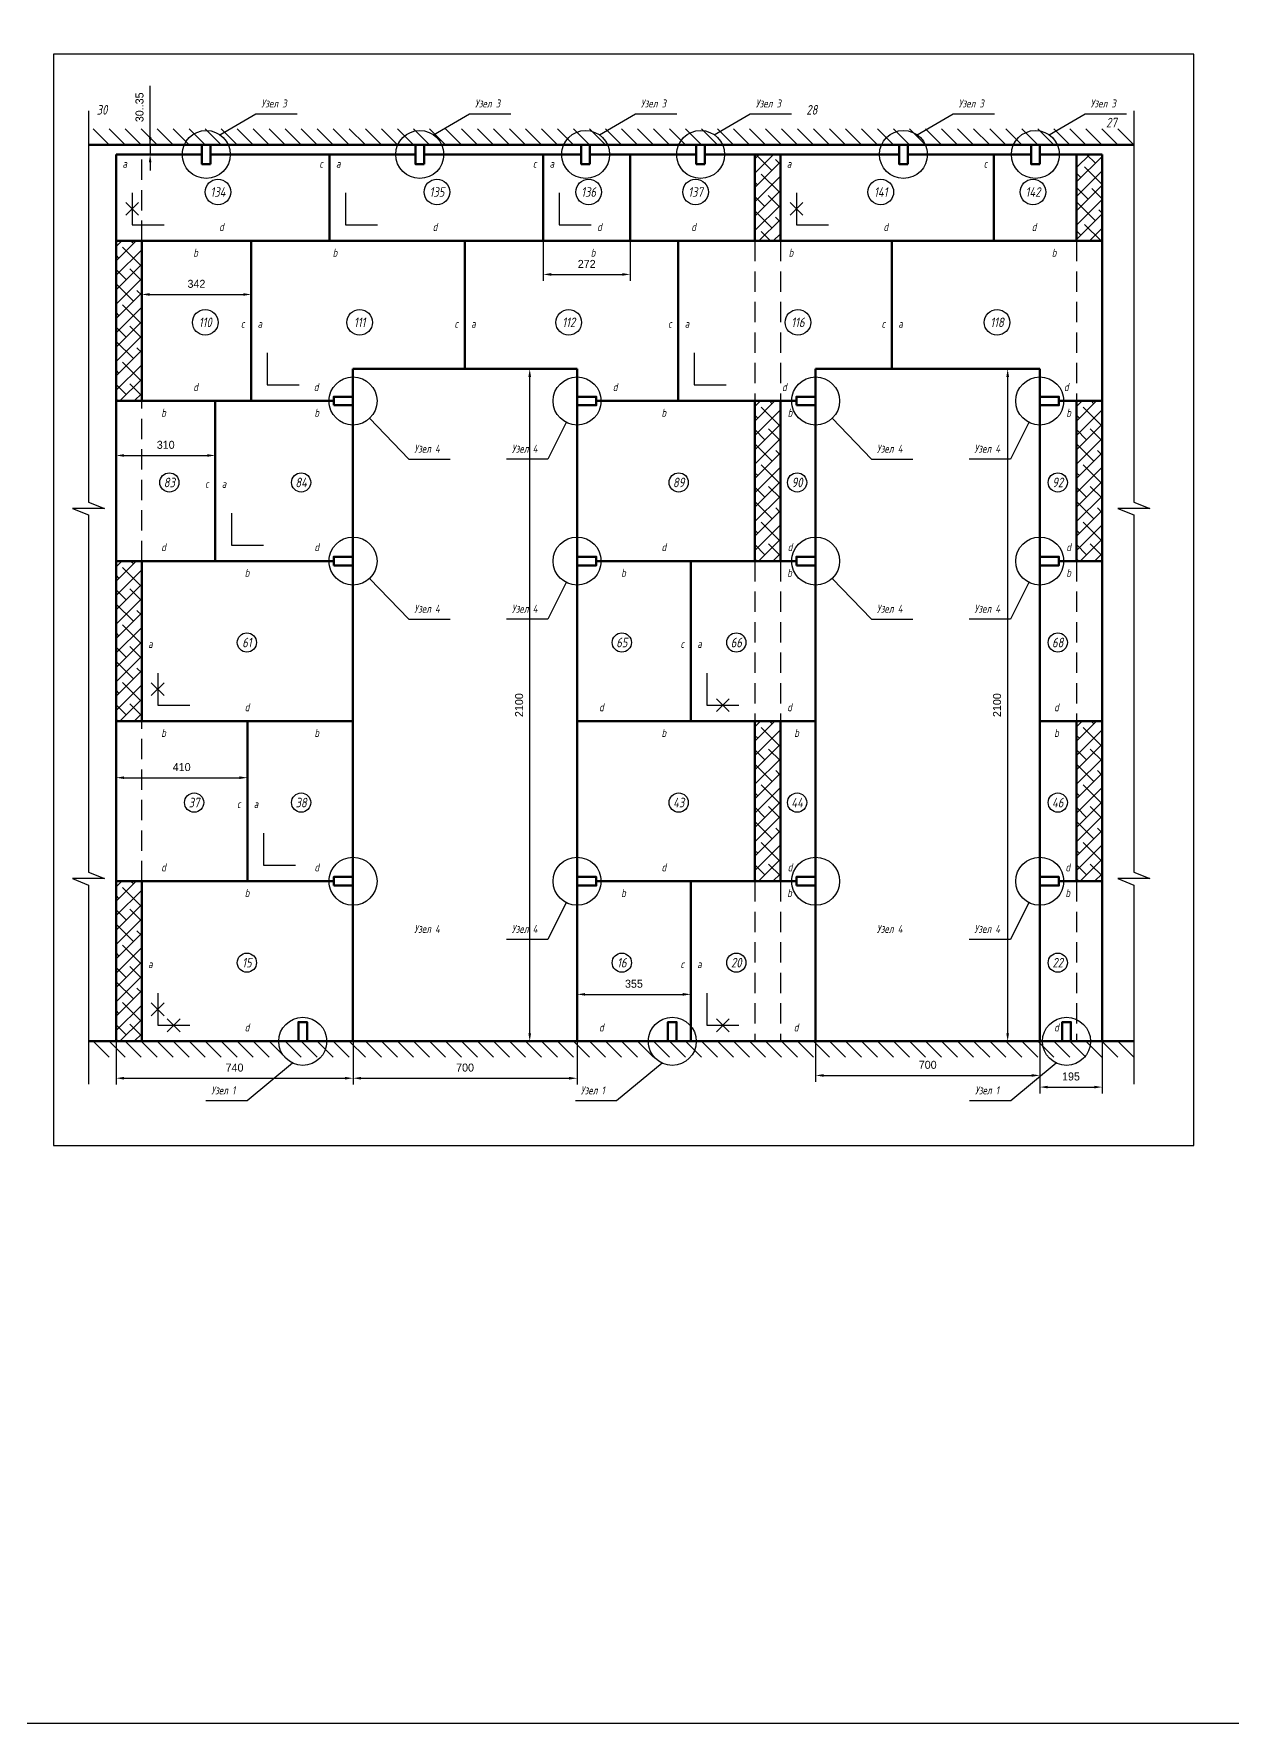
# Model space of a CAD drawing. Header units: millimetres. Extents: x 2143 to 79549, y -71394 to 24143.
# Drawn here: x 69986 to 73729, y -71394 to -66117 of the extents above; entities that cross this region are included whole.
import ezdxf
from ezdxf.enums import TextEntityAlignment as Align

# ---------------------------------------------------------------- set-up
doc = ezdxf.new("R2010")
doc.units = ezdxf.units.MM
doc.header["$PDMODE"] = 34
doc.header["$PDSIZE"] = 50
doc.linetypes.add('DASHED', pattern=[19.05, 12.7, -6.35])
doc.layers.add('01 Перегородки', color=7, linetype='Continuous')
doc.layers.add('100 noprint', color=1, linetype='Continuous', plot=False)
doc.styles.get("Standard").update_dxf_attribs({"font": 'Ubuntu-R.ttf'})
doc.styles.add('ГОСТ-ISOCPEUR', font='isocpeui.ttf', dxfattribs={"width": 0.8})
doc.dimstyles.new('ISO-25', dxfattribs={"dimtxt": 2.5, "dimasz": 2.5, "dimexe": 1.25, "dimexo": 0.625, "dimtad": 1, "dimtxsty": 'Standard', "dimcen": 2.5, "dimadec": 0, "dimazin": 0, "dimtfac": 1, "dimtmove": 0, "dimatfit": 3, "dimfxl": 1, "dimarcsym": 0})

# ---------------------------------------------------------------- blocks, each defined once
blk = doc.blocks.new('подрезка')
for p, q in [((-20, 20), (20, -20)), ((20, 20), (-20, -20))]:
    blk.add_line(p, q)
blk = doc.blocks.new('*D431')
at = {"layer": '01 Перегородки', "color": 0, "lineweight": -2}
for p, q in [((70982.8, -69263.8), (70982.8, -69399.1)), ((71682.8, -69263.8), (71682.8, -69399.1)), ((71007.8, -69379.1), (71657.8, -69379.1))]:
    blk.add_line(p, q, dxfattribs=at)
at = {"layer": '01 Перегородки', "color": 0}
for points in [[(71007.8, -69374.9), (71007.8, -69383.3), (70982.8, -69379.1)], [(71657.8, -69383.3), (71657.8, -69374.9), (71682.8, -69379.1)]]:
    blk.add_solid(points, dxfattribs=at)
at = {"layer": 'Defpoints', "color": 0}
for p in [(70982.8, -69263.8), (71682.8, -69263.8), (71682.8, -69379.1)]:
    blk.add_point(p, dxfattribs=at)
at = {"layer": '01 Перегородки', "color": 0, "insert": (71332.8, -69346), "char_height": 25, "attachment_point": 5}
blk.add_mtext('700', dxfattribs=at)
blk = doc.blocks.new('*D432')
at = {"layer": '01 Перегородки', "color": 0, "lineweight": -2}
for p, q in [((71682.8, -67163.8), (71514.8, -67163.8)), ((71534.8, -69238.8), (71534.8, -67188.8)), ((71682.8, -69263.8), (71514.8, -69263.8))]:
    blk.add_line(p, q, dxfattribs=at)
at = {"layer": '01 Перегородки', "color": 0}
for points in [[(71538.9, -67188.8), (71530.6, -67188.8), (71534.8, -67163.8)], [(71530.6, -69238.8), (71538.9, -69238.8), (71534.8, -69263.8)]]:
    blk.add_solid(points, dxfattribs=at)
at = {"layer": 'Defpoints', "color": 0}
for p in [(71534.8, -67163.8), (71682.8, -67163.8), (71682.8, -69263.8)]:
    blk.add_point(p, dxfattribs=at)
at = {"layer": '01 Перегородки', "color": 0, "insert": (71501.7, -68213.8), "char_height": 25, "attachment_point": 5, "rotation": 90}
blk.add_mtext('2100', dxfattribs=at)
blk = doc.blocks.new('*D433')
at = {"layer": '01 Перегородки', "color": 0, "lineweight": -2}
for p, q in [((72427.8, -69263.8), (72427.8, -69390.3)), ((73127.8, -69263.8), (73127.8, -69390.3)), ((72452.8, -69370.3), (73102.8, -69370.3))]:
    blk.add_line(p, q, dxfattribs=at)
at = {"layer": '01 Перегородки', "color": 0}
for points in [[(72452.8, -69366.2), (72452.8, -69374.5), (72427.8, -69370.3)], [(73102.8, -69374.5), (73102.8, -69366.2), (73127.8, -69370.3)]]:
    blk.add_solid(points, dxfattribs=at)
at = {"layer": 'Defpoints', "color": 0}
for p in [(72427.8, -69263.8), (73127.8, -69263.8), (73127.8, -69370.3)]:
    blk.add_point(p, dxfattribs=at)
at = {"layer": '01 Перегородки', "color": 0, "insert": (72777.8, -69337.3), "char_height": 25, "attachment_point": 5}
blk.add_mtext('700', dxfattribs=at)
blk = doc.blocks.new('*D434')
at = {"layer": '01 Перегородки', "color": 0, "lineweight": -2}
for p, q in [((73127.8, -67163.8), (73007.6, -67163.8)), ((73027.6, -69238.8), (73027.6, -67188.8)), ((73127.8, -69263.8), (73007.6, -69263.8))]:
    blk.add_line(p, q, dxfattribs=at)
at = {"layer": '01 Перегородки', "color": 0}
for points in [[(73031.8, -67188.8), (73023.4, -67188.8), (73027.6, -67163.8)], [(73023.4, -69238.8), (73031.8, -69238.8), (73027.6, -69263.8)]]:
    blk.add_solid(points, dxfattribs=at)
at = {"layer": 'Defpoints', "color": 0}
for p in [(73027.6, -67163.8), (73127.8, -67163.8), (73127.8, -69263.8)]:
    blk.add_point(p, dxfattribs=at)
at = {"layer": '01 Перегородки', "color": 0, "insert": (72994.5, -68213.8), "char_height": 25, "attachment_point": 5, "rotation": 90}
blk.add_mtext('2100', dxfattribs=at)
blk = doc.blocks.new('*D437')
at = {"layer": '01 Перегородки', "color": 0, "lineweight": -2}
for p, q in [((70242.8, -69263.8), (70242.8, -69399.1)), ((70982.8, -69263.8), (70982.8, -69399.1)), ((70267.8, -69379.1), (70957.8, -69379.1))]:
    blk.add_line(p, q, dxfattribs=at)
at = {"layer": '01 Перегородки', "color": 0}
for points in [[(70267.8, -69374.9), (70267.8, -69383.3), (70242.8, -69379.1)], [(70957.8, -69383.3), (70957.8, -69374.9), (70982.8, -69379.1)]]:
    blk.add_solid(points, dxfattribs=at)
at = {"layer": 'Defpoints', "color": 0}
for p in [(70242.8, -69263.8), (70982.8, -69263.8), (70982.8, -69379.1)]:
    blk.add_point(p, dxfattribs=at)
at = {"layer": '01 Перегородки', "color": 0, "insert": (70612.8, -69346), "char_height": 25, "attachment_point": 5}
blk.add_mtext('740', dxfattribs=at)
blk = doc.blocks.new('*D439')
at = {"layer": '01 Перегородки', "color": 0, "lineweight": -2}
for p, q in [((71682.8, -69263.8), (71682.8, -69097.1)), ((71707.8, -69117.1), (72012.8, -69117.1)), ((72037.8, -69263.8), (72037.8, -69097.1))]:
    blk.add_line(p, q, dxfattribs=at)
at = {"layer": '01 Перегородки', "color": 0}
for points in [[(71707.8, -69113), (71707.8, -69121.3), (71682.8, -69117.1)], [(72012.8, -69121.3), (72012.8, -69113), (72037.8, -69117.1)]]:
    blk.add_solid(points, dxfattribs=at)
at = {"layer": 'Defpoints', "color": 0}
for p in [(72037.8, -69117.1), (71682.8, -69263.8), (72037.8, -69263.8)]:
    blk.add_point(p, dxfattribs=at)
at = {"layer": '01 Перегородки', "color": 0, "insert": (71860.3, -69084.1), "char_height": 25, "attachment_point": 5}
blk.add_mtext('355', dxfattribs=at)
blk = doc.blocks.new('*D442')
at = {"layer": '01 Перегородки', "color": 0, "lineweight": -2}
for p, q in [((73127.8, -69263.8), (73127.8, -69426.8)), ((73322.8, -69263.8), (73322.8, -69426.8)), ((73152.8, -69406.8), (73297.8, -69406.8))]:
    blk.add_line(p, q, dxfattribs=at)
at = {"layer": '01 Перегородки', "color": 0}
for points in [[(73152.8, -69402.6), (73152.8, -69410.9), (73127.8, -69406.8)], [(73297.8, -69410.9), (73297.8, -69402.6), (73322.8, -69406.8)]]:
    blk.add_solid(points, dxfattribs=at)
at = {"layer": 'Defpoints', "color": 0}
for p in [(73127.8, -69263.8), (73322.8, -69263.8), (73322.8, -69406.8)]:
    blk.add_point(p, dxfattribs=at)
at = {"layer": '01 Перегородки', "color": 0, "insert": (73225.3, -69373.7), "char_height": 25, "attachment_point": 5}
blk.add_mtext('195', dxfattribs=at)
blk = doc.blocks.new('*D444')
at = {"layer": '01 Перегородки', "color": 0, "lineweight": -2}
for p, q in [((70242.8, -68763.8), (70242.8, -68420.4)), ((70652.8, -68763.8), (70652.8, -68420.4)), ((70267.8, -68440.4), (70627.8, -68440.4))]:
    blk.add_line(p, q, dxfattribs=at)
at = {"layer": '01 Перегородки', "color": 0}
for points in [[(70267.8, -68436.2), (70267.8, -68444.6), (70242.8, -68440.4)], [(70627.8, -68444.6), (70627.8, -68436.2), (70652.8, -68440.4)]]:
    blk.add_solid(points, dxfattribs=at)
at = {"layer": 'Defpoints', "color": 0}
for p in [(70652.8, -68440.4), (70242.8, -68763.8), (70652.8, -68763.8)]:
    blk.add_point(p, dxfattribs=at)
at = {"layer": '01 Перегородки', "color": 0, "insert": (70447.8, -68407.3), "char_height": 25, "attachment_point": 5}
blk.add_mtext('410', dxfattribs=at)
blk = doc.blocks.new('*D445')
at = {"layer": '01 Перегородки', "color": 0, "lineweight": -2}
for p, q in [((70242.8, -67763.8), (70242.8, -67414)), ((70267.8, -67434), (70527.8, -67434)), ((70552.8, -67763.8), (70552.8, -67414))]:
    blk.add_line(p, q, dxfattribs=at)
at = {"layer": '01 Перегородки', "color": 0}
for points in [[(70267.8, -67429.8), (70267.8, -67438.1), (70242.8, -67434)], [(70527.8, -67438.1), (70527.8, -67429.8), (70552.8, -67434)]]:
    blk.add_solid(points, dxfattribs=at)
at = {"layer": 'Defpoints', "color": 0}
for p in [(70552.8, -67434), (70242.8, -67763.8), (70552.8, -67763.8)]:
    blk.add_point(p, dxfattribs=at)
at = {"layer": '01 Перегородки', "color": 0, "insert": (70397.8, -67400.9), "char_height": 25, "attachment_point": 5}
blk.add_mtext('310', dxfattribs=at)
blk = doc.blocks.new('*D453')
at = {"layer": '01 Перегородки', "color": 0, "lineweight": -2}
for p, q in [((70322.8, -67263.8), (70322.8, -66911)), ((70347.8, -66931), (70639.8, -66931)), ((70664.8, -67263.8), (70664.8, -66911))]:
    blk.add_line(p, q, dxfattribs=at)
at = {"layer": '01 Перегородки', "color": 0}
for points in [[(70347.8, -66926.9), (70347.8, -66935.2), (70322.8, -66931)], [(70639.8, -66935.2), (70639.8, -66926.9), (70664.8, -66931)]]:
    blk.add_solid(points, dxfattribs=at)
at = {"layer": 'Defpoints', "color": 0}
for p in [(70664.8, -66931), (70322.8, -67263.8), (70664.8, -67263.8)]:
    blk.add_point(p, dxfattribs=at)
at = {"layer": '01 Перегородки', "color": 0, "insert": (70493.8, -66898), "char_height": 25, "attachment_point": 5}
blk.add_mtext('342', dxfattribs=at)
blk = doc.blocks.new('*D458')
at = {"layer": '01 Перегородки', "color": 0, "lineweight": -2}
for p, q in [((71576.8, -66763.8), (71576.8, -66888.5)), ((71848.8, -66763.8), (71848.8, -66888.5)), ((71601.8, -66868.5), (71823.8, -66868.5))]:
    blk.add_line(p, q, dxfattribs=at)
at = {"layer": '01 Перегородки', "color": 0}
for points in [[(71601.8, -66864.3), (71601.8, -66872.6), (71576.8, -66868.5)], [(71823.8, -66872.6), (71823.8, -66864.3), (71848.8, -66868.5)]]:
    blk.add_solid(points, dxfattribs=at)
at = {"layer": 'Defpoints', "color": 0}
for p in [(71576.8, -66763.8), (71848.8, -66763.8), (71848.8, -66868.5)]:
    blk.add_point(p, dxfattribs=at)
at = {"layer": '01 Перегородки', "color": 0, "insert": (71712.8, -66835.7), "char_height": 25, "attachment_point": 5}
blk.add_mtext('272', dxfattribs=at)
blk = doc.blocks.new('*D462')
at = {"layer": '01 Перегородки', "color": 0, "lineweight": -2}
for p, q in [((70349.2, -66463.8), (70349.2, -66279.3)), ((70349.2, -66438.8), (70349.2, -66413.8)), ((70156.4, -66463.8), (70369.2, -66463.8)), ((70349.2, -66463.8), (70349.2, -66493.8)), ((70242.8, -66493.8), (70369.2, -66493.8)), ((70349.2, -66518.8), (70349.2, -66543.8))]:
    blk.add_line(p, q, dxfattribs=at)
at = {"layer": '01 Перегородки', "color": 0}
for points in [[(70345, -66438.8), (70353.4, -66438.8), (70349.2, -66463.8)], [(70353.4, -66518.8), (70345, -66518.8), (70349.2, -66493.8)]]:
    blk.add_solid(points, dxfattribs=at)
at = {"layer": 'Defpoints', "color": 0}
for p in [(70156.4, -66463.8), (70242.8, -66493.8), (70349.2, -66493.8)]:
    blk.add_point(p, dxfattribs=at)
at = {"layer": '01 Перегородки', "color": 0, "insert": (70316.1, -66346.5), "char_height": 25, "attachment_point": 5, "rotation": 90}
blk.add_mtext('30..35', dxfattribs=at)

msp = doc.modelspace()

# ---------------------------------------------------------------- hatches: boundary and pattern name
at = {"layer": '01 Перегородки'}
h = msp.add_hatch(dxfattribs=at)
h.set_pattern_fill('ANSI38', color=256, scale=10, style=0)
h.paths.add_polyline_path([(72317.795, -66763.801), (72317.795, -66493.801), (72237.795, -66493.801), (72237.795, -66763.801)])
h = msp.add_hatch(dxfattribs=at)
h.set_pattern_fill('ANSI38', color=256, scale=10, style=0)
h.paths.add_polyline_path([(73322.795, -66763.801), (73322.795, -66493.801), (73242.795, -66493.801), (73242.795, -66763.801)])
h = msp.add_hatch(dxfattribs=at)
h.set_pattern_fill('ANSI38', color=256, scale=10, style=0)
h.set_pattern_definition([(45, (4314.282, 1500), (-22.45064, 22.45064), []), (135, (4314.282, 1500), (-67.351921, 22.45064), [79.375, -47.625])])
h.paths.add_polyline_path([(70322.795, -67263.801), (70322.795, -66763.801), (70242.795, -66763.801), (70242.795, -67263.801)])
h = msp.add_hatch(dxfattribs=at)
h.set_pattern_fill('ANSI38', color=256, scale=10, style=0)
h.set_pattern_definition([(45, (6309.282, 1000), (-22.45064, 22.45064), []), (135, (6309.282, 1000), (-67.351921, 22.45064), [79.375, -47.625])])
h.paths.add_polyline_path([(72317.795, -67763.801), (72317.795, -67263.801), (72237.795, -67263.801), (72237.795, -67763.801)])
h = msp.add_hatch(dxfattribs=at)
h.set_pattern_fill('ANSI38', color=256, scale=10, style=0)
h.set_pattern_definition([(45, (7314.282, 1000), (-22.45064, 22.45064), []), (135, (7314.282, 1000), (-67.351921, 22.45064), [79.375, -47.625])])
h.paths.add_polyline_path([(73322.795, -67763.801), (73322.795, -67263.801), (73242.795, -67263.801), (73242.795, -67763.801)])
h = msp.add_hatch(dxfattribs=at)
h.set_pattern_fill('ANSI38', color=256, scale=10, style=0)
h.set_pattern_definition([(45, (4314.282, 500), (-22.45064, 22.45064), []), (135, (4314.282, 500), (-67.351921, 22.45064), [79.375, -47.625])])
h.paths.add_polyline_path([(70322.795, -68263.801), (70322.795, -67763.801), (70242.795, -67763.801), (70242.795, -68263.801)])
h = msp.add_hatch(dxfattribs=at)
h.set_pattern_fill('ANSI38', color=256, scale=10, style=0)
h.set_pattern_definition([(45, (6309.282, 0), (-22.45064, 22.45064), []), (135, (6309.282, 0), (-67.351921, 22.45064), [79.375, -47.625])])
h.paths.add_polyline_path([(72317.795, -68763.801), (72317.795, -68263.801), (72237.795, -68263.801), (72237.795, -68763.801)])
h = msp.add_hatch(dxfattribs=at)
h.set_pattern_fill('ANSI38', color=256, scale=10, style=0)
h.set_pattern_definition([(45, (7314.282, 0), (-22.45064, 22.45064), []), (135, (7314.282, 0), (-67.351921, 22.45064), [79.375, -47.625])])
h.paths.add_polyline_path([(73322.795, -68763.801), (73322.795, -68263.801), (73242.795, -68263.801), (73242.795, -68763.801)])
h = msp.add_hatch(dxfattribs=at)
h.set_pattern_fill('ANSI38', color=256, scale=10, style=0)
h.set_pattern_definition([(45, (4314.282, -500), (-22.45064, 22.45064), []), (135, (4314.282, -500), (-67.351921, 22.45064), [79.375, -47.625])])
h.paths.add_polyline_path([(70322.795, -69263.801), (70322.795, -68763.801), (70242.795, -68763.801), (70242.795, -69263.801)])

# ---------------------------------------------------------------- linework, layer by layer
for p, q in [((70171.341, -66413.801), (70221.341, -66463.801)), ((70221.341, -66413.801), (70271.341, -66463.801)), ((70271.341, -66413.801), (70321.341, -66463.801)), ((70321.341, -66413.801), (70371.341, -66463.801)), ((70371.341, -66413.801), (70421.341, -66463.801)), ((70421.341, -66413.801), (70471.341, -66463.801)), ((70471.341, -66413.801), (70521.341, -66463.801)), ((70521.341, -66413.801), (70571.341, -66463.801)), ((70571.341, -66413.801), (70621.341, -66463.801)), ((70621.341, -66413.801), (70671.341, -66463.801)), ((70671.341, -66413.801), (70721.341, -66463.801)), ((70721.341, -66413.801), (70771.341, -66463.801)), ((70771.341, -66413.801), (70821.341, -66463.801)), ((70821.341, -66413.801), (70871.341, -66463.801)), ((70871.341, -66413.801), (70921.341, -66463.801)), ((70921.341, -66413.801), (70971.341, -66463.801)), ((70971.341, -66413.801), (71021.341, -66463.801)), ((71021.341, -66413.801), (71071.341, -66463.801)), ((71071.341, -66413.801), (71121.341, -66463.801)), ((71121.341, -66413.801), (71171.341, -66463.801)), ((71171.341, -66413.801), (71221.341, -66463.801)), ((71221.341, -66413.801), (71271.341, -66463.801)), ((71271.341, -66413.801), (71321.341, -66463.801)), ((71321.341, -66413.801), (71371.341, -66463.801)), ((71371.341, -66413.801), (71421.341, -66463.801)), ((71421.341, -66413.801), (71471.341, -66463.801)), ((71471.341, -66413.801), (71521.341, -66463.801)), ((71521.341, -66413.801), (71571.341, -66463.801)), ((71571.341, -66413.801), (71621.341, -66463.801)), ((71621.341, -66413.801), (71671.341, -66463.801)), ((71671.341, -66413.801), (71721.341, -66463.801)), ((71721.341, -66413.801), (71771.341, -66463.801)), ((71771.341, -66413.801), (71821.341, -66463.801)), ((71821.341, -66413.801), (71871.341, -66463.801)), ((71871.341, -66413.801), (71921.341, -66463.801)), ((71921.341, -66413.801), (71971.341, -66463.801)), ((71971.341, -66413.801), (72021.341, -66463.801)), ((72021.341, -66413.801), (72071.341, -66463.801)), ((72071.341, -66413.801), (72121.341, -66463.801)), ((72121.341, -66413.801), (72171.341, -66463.801)), ((72171.341, -66413.801), (72221.341, -66463.801)), ((72221.341, -66413.801), (72271.341, -66463.801)), ((72271.341, -66413.801), (72321.341, -66463.801)), ((72321.341, -66413.801), (72371.341, -66463.801)), ((72371.341, -66413.801), (72421.341, -66463.801)), ((72421.341, -66413.801), (72471.341, -66463.801)), ((72471.341, -66413.801), (72521.341, -66463.801)), ((72521.341, -66413.801), (72571.341, -66463.801)), ((72571.341, -66413.801), (72621.341, -66463.801)), ((72621.341, -66413.801), (72671.341, -66463.801)), ((72671.341, -66413.801), (72721.341, -66463.801)), ((72721.341, -66413.801), (72771.341, -66463.801)), ((72771.341, -66413.801), (72821.341, -66463.801)), ((72821.341, -66413.801), (72871.341, -66463.801)), ((72871.341, -66413.801), (72921.341, -66463.801)), ((72921.341, -66413.801), (72971.341, -66463.801)), ((72971.341, -66413.801), (73021.341, -66463.801)), ((73021.341, -66413.801), (73071.341, -66463.801)), ((73071.341, -66413.801), (73121.341, -66463.801)), ((73121.341, -66413.801), (73171.341, -66463.801)), ((73171.341, -66413.801), (73221.341, -66463.801)), ((73221.341, -66413.801), (73271.341, -66463.801)), ((73271.341, -66413.801), (73321.341, -66463.801)), ((73321.341, -66413.801), (73371.341, -66463.801)), ((73371.341, -66413.801), (73421.341, -66463.801)), ((70171.341, -69263.801), (70221.341, -69313.801)), ((70221.341, -69263.801), (70271.341, -69313.801)), ((70271.341, -69263.801), (70321.341, -69313.801)), ((70321.341, -69263.801), (70371.341, -69313.801)), ((70371.341, -69263.801), (70421.341, -69313.801)), ((70421.341, -69263.801), (70471.341, -69313.801)), ((70471.341, -69263.801), (70521.341, -69313.801)), ((70521.341, -69263.801), (70571.341, -69313.801)), ((70571.341, -69263.801), (70621.341, -69313.801)), ((70621.341, -69263.801), (70671.341, -69313.801)), ((70671.341, -69263.801), (70721.341, -69313.801)), ((70721.341, -69263.801), (70771.341, -69313.801)), ((70771.341, -69263.801), (70821.341, -69313.801)), ((70821.341, -69263.801), (70871.341, -69313.801)), ((70871.341, -69263.801), (70921.341, -69313.801)), ((70921.341, -69263.801), (70971.341, -69313.801)), ((70971.341, -69263.801), (71021.341, -69313.801)), ((71021.341, -69263.801), (71071.341, -69313.801)), ((71071.341, -69263.801), (71121.341, -69313.801)), ((71121.341, -69263.801), (71171.341, -69313.801)), ((71171.341, -69263.801), (71221.341, -69313.801)), ((71221.341, -69263.801), (71271.341, -69313.801)), ((71271.341, -69263.801), (71321.341, -69313.801)), ((71321.341, -69263.801), (71371.341, -69313.801)), ((71371.341, -69263.801), (71421.341, -69313.801)), ((71421.341, -69263.801), (71471.341, -69313.801)), ((71471.341, -69263.801), (71521.341, -69313.801)), ((71521.341, -69263.801), (71571.341, -69313.801)), ((71571.341, -69263.801), (71621.341, -69313.801)), ((71621.341, -69263.801), (71671.341, -69313.801)), ((71671.341, -69263.801), (71721.341, -69313.801)), ((71721.341, -69263.801), (71771.341, -69313.801)), ((71771.341, -69263.801), (71821.341, -69313.801)), ((71821.341, -69263.801), (71871.341, -69313.801)), ((71871.341, -69263.801), (71921.341, -69313.801)), ((71921.341, -69263.801), (71971.341, -69313.801)), ((71971.341, -69263.801), (72021.341, -69313.801)), ((72021.341, -69263.801), (72071.341, -69313.801)), ((72071.341, -69263.801), (72121.341, -69313.801)), ((72121.341, -69263.801), (72171.341, -69313.801)), ((72171.341, -69263.801), (72221.341, -69313.801)), ((72221.341, -69263.801), (72271.341, -69313.801)), ((72271.341, -69263.801), (72321.341, -69313.801)), ((72321.341, -69263.801), (72371.341, -69313.801)), ((72371.341, -69263.801), (72421.341, -69313.801)), ((72421.341, -69263.801), (72471.341, -69313.801)), ((72471.341, -69263.801), (72521.341, -69313.801)), ((72521.341, -69263.801), (72571.341, -69313.801)), ((72571.341, -69263.801), (72621.341, -69313.801)), ((72621.341, -69263.801), (72671.341, -69313.801)), ((72671.341, -69263.801), (72721.341, -69313.801)), ((72721.341, -69263.801), (72771.341, -69313.801)), ((72771.341, -69263.801), (72821.341, -69313.801)), ((72821.341, -69263.801), (72871.341, -69313.801)), ((72871.341, -69263.801), (72921.341, -69313.801)), ((72921.341, -69263.801), (72971.341, -69313.801)), ((72971.341, -69263.801), (73021.341, -69313.801)), ((73021.341, -69263.801), (73071.341, -69313.801)), ((73071.341, -69263.801), (73121.341, -69313.801)), ((73121.341, -69263.801), (73171.341, -69313.801)), ((73171.341, -69263.801), (73221.341, -69313.801)), ((73221.341, -69263.801), (73271.341, -69313.801)), ((73271.341, -69263.801), (73321.341, -69313.801)), ((73321.341, -69263.801), (73371.341, -69313.801)), ((73371.341, -69263.801), (73421.341, -69313.801))]:
    msp.add_line(p, q, dxfattribs=at)
at = {"layer": '01 Перегородки', "lineweight": 70}
for p, q in [((70156.412, -66463.801), (73421.341, -66463.801)), ((70242.795, -69263.801), (70242.795, -66493.801)), ((70242.795, -66493.801), (70510.875, -66493.801)), ((70537.875, -66493.801), (71177.875, -66493.801)), ((71204.875, -66493.801), (71695.942, -66493.801)), ((71576.795, -66763.801), (71576.795, -66493.801)), ((71722.942, -66493.801), (72054.931, -66493.801)), ((71848.795, -66493.801), (71848.795, -66763.801)), ((72081.931, -66493.801), (72688.578, -66493.801)), ((72237.795, -66763.801), (72237.795, -66493.801)), ((72317.795, -66763.801), (72317.795, -66493.801)), ((72715.578, -66493.801), (73100.71, -66493.801)), ((73127.71, -66493.801), (73322.795, -66493.801)), ((73242.795, -66763.801), (73242.795, -66493.801)), ((73322.795, -66493.801), (73322.795, -69263.801)), ((70242.795, -66763.801), (70322.795, -66763.801)), ((70322.795, -67263.801), (70322.795, -66763.801)), ((70322.795, -66763.801), (70322.795, -67263.801)), ((70664.795, -66763.801), (70322.795, -66763.801)), ((72243.795, -66763.801), (71576.795, -66763.801)), ((71998.795, -66763.801), (72665.795, -66763.801)), ((71998.795, -67263.801), (71998.795, -66763.801)), ((72665.795, -66763.801), (73322.795, -66763.801)), ((72665.795, -67163.801), (72665.795, -66763.801)), ((72665.795, -66763.801), (73322.795, -66763.801)), ((72665.795, -66763.801), (73322.795, -66763.801)), ((72665.795, -66763.801), (72665.795, -67163.801)), ((70982.795, -69263.801), (70982.795, -67163.801)), ((70982.795, -67163.801), (71682.795, -67163.801)), ((71682.795, -69263.801), (71682.795, -67163.801)), ((72427.795, -67163.801), (73127.795, -67163.801)), ((72427.795, -69263.801), (72427.795, -67163.801)), ((73127.795, -69263.801), (73127.795, -67163.801)), ((70242.795, -67263.801), (70552.795, -67263.801)), ((70552.795, -67763.801), (70552.795, -67263.801)), ((70552.795, -67263.801), (70922.795, -67263.801)), ((72367.795, -67263.801), (71998.795, -67263.801)), ((72237.795, -67263.801), (72317.795, -67263.801)), ((72237.795, -67263.801), (72317.795, -67263.801)), ((72237.795, -67263.801), (72237.795, -67763.801)), ((72317.795, -67763.801), (72317.795, -67263.801)), ((72317.795, -67263.801), (72317.795, -67763.801)), ((72317.795, -67263.801), (72367.795, -67263.801)), ((73187.795, -67263.801), (73322.795, -67263.801)), ((73242.795, -67263.801), (73322.795, -67263.801)), ((73242.795, -67263.801), (73322.795, -67263.801)), ((73242.795, -67263.801), (73242.795, -67763.801)), ((73322.795, -67763.801), (73322.795, -67263.801)), ((73322.795, -67263.801), (73322.795, -67763.801)), ((70242.795, -67763.801), (70322.795, -67763.801)), ((70652.795, -67763.801), (70242.795, -67763.801)), ((70322.795, -68263.801), (70322.795, -67763.801)), ((70322.795, -67763.801), (70322.795, -68263.801)), ((70322.795, -67763.801), (70922.795, -67763.801)), ((70322.795, -68263.801), (70322.795, -67763.801)), ((70922.795, -67763.801), (70652.795, -67763.801)), ((73242.795, -67763.801), (73187.795, -67763.801)), ((73242.795, -67763.801), (73322.795, -67763.801)), ((73242.795, -67763.801), (73322.795, -67763.801)), ((72237.795, -68263.801), (72317.795, -68263.801)), ((72237.795, -68263.801), (72237.795, -68763.801)), ((72317.795, -68763.801), (72317.795, -68263.801)), ((72317.795, -68263.801), (72317.795, -68763.801)), ((72317.795, -68263.801), (72427.795, -68263.801)), ((73242.795, -68263.801), (73127.795, -68263.801)), ((73242.795, -68263.801), (73322.795, -68263.801)), ((73242.795, -68263.801), (73242.795, -68763.801)), ((73322.795, -68763.801), (73322.795, -68263.801)), ((73322.795, -68263.801), (73322.795, -68763.801)), ((70242.795, -68763.801), (70322.795, -68763.801)), ((70322.795, -69263.801), (70322.795, -68763.801)), ((70322.795, -68763.801), (70322.795, -69263.801)), ((70322.795, -68763.801), (70922.795, -68763.801)), ((70322.795, -69263.801), (70322.795, -68763.801)), ((73242.795, -68763.801), (73187.795, -68763.801)), ((73242.795, -68763.801), (73322.795, -68763.801)), ((73242.795, -68763.801), (73322.795, -68763.801)), ((73421.341, -69263.801), (70156.412, -69263.801))]:
    msp.add_line(p, q, dxfattribs=at)
at = {"layer": '01 Перегородки', "linetype": 'DASHED', "ltscale": 5}
for p, q in [((70322.795, -66763.801), (70322.795, -66493.801)), ((72237.795, -66763.801), (72237.795, -67263.801)), ((72317.795, -66763.801), (72317.795, -67263.801)), ((73242.795, -66763.801), (73242.795, -67263.801)), ((70322.795, -67763.801), (70322.795, -67263.801)), ((72237.795, -67763.801), (72237.795, -68263.801)), ((72317.795, -67763.801), (72317.795, -68263.801)), ((73242.795, -67763.801), (73242.795, -68263.801)), ((73322.795, -67763.801), (73322.795, -68263.801)), ((70322.795, -68763.801), (70322.795, -68263.801)), ((72237.795, -68763.801), (72237.795, -69263.801)), ((72317.795, -68763.801), (72317.795, -69263.801)), ((73242.795, -68763.801), (73242.795, -69263.801)), ((73322.795, -68763.801), (73322.795, -69263.801))]:
    msp.add_line(p, q, dxfattribs=at)
at = {"layer": '01 Перегородки'}
for points in [[(70156.412, -66357.714), (70156.412, -67579.707), (70206.412, -67599.707), (70106.412, -67599.707), (70156.412, -67619.707), (70156.412, -68735.614), (70206.412, -68755.614), (70106.412, -68755.614), (70156.412, -68775.614), (70156.412, -69397.235)], [(70567.31, -66432.306), (70679.721, -66367.178), (70808.705, -66367.178)], [(71234.31, -66432.306), (71346.721, -66367.178), (71475.705, -66367.178)], [(71752.377, -66432.306), (71864.789, -66367.178), (71993.773, -66367.178)], [(72111.366, -66432.306), (72223.778, -66367.178), (72352.762, -66367.178)], [(72745.013, -66432.306), (72857.425, -66367.178), (72986.409, -66367.178)], [(73157.145, -66432.306), (73269.556, -66367.178), (73398.54, -66367.178)], [(73421.341, -66357.714), (73421.341, -67579.707), (73471.341, -67599.707), (73371.341, -67599.707), (73421.341, -67619.707), (73421.341, -68735.614), (73471.341, -68755.614), (73371.341, -68755.614), (73421.341, -68775.614), (73421.341, -69397.235)], [(70292.795, -66613.801), (70292.795, -66713.801), (70392.795, -66713.801)], [(70959.795, -66613.801), (70959.795, -66713.801), (71059.795, -66713.801)], [(71626.795, -66613.801), (71626.795, -66713.801), (71726.795, -66713.801)], [(72367.795, -66613.801), (72367.795, -66713.801), (72467.795, -66713.801)], [(70714.795, -67113.801), (70714.795, -67213.801), (70814.795, -67213.801)], [(72048.795, -67113.801), (72048.795, -67213.801), (72148.795, -67213.801)], [(71034.731, -67317.908), (71157.081, -67445.372), (71286.065, -67445.372)], [(71648.932, -67330.721), (71590.918, -67445.372), (71461.935, -67445.372)], [(72479.731, -67317.908), (72602.081, -67445.372), (72731.065, -67445.372)], [(73093.932, -67330.721), (73035.918, -67445.372), (72906.935, -67445.372)], [(70602.795, -67613.801), (70602.795, -67713.801), (70702.795, -67713.801)], [(71034.731, -67817.908), (71157.081, -67945.372), (71286.065, -67945.372)], [(71648.932, -67830.721), (71590.918, -67945.372), (71461.935, -67945.372)], [(72479.731, -67817.908), (72602.081, -67945.372), (72731.065, -67945.372)], [(73093.932, -67830.721), (73035.918, -67945.372), (72906.935, -67945.372)], [(70372.795, -68113.801), (70372.795, -68213.801), (70472.795, -68213.801)], [(72087.795, -68113.801), (72087.795, -68213.801), (72187.795, -68213.801)], [(70702.795, -68613.801), (70702.795, -68713.801), (70802.795, -68713.801)], [(71648.932, -68830.721), (71590.918, -68945.372), (71461.935, -68945.372)], [(73093.932, -68830.721), (73035.918, -68945.372), (72906.935, -68945.372)], [(70372.795, -69113.801), (70372.795, -69213.801), (70472.795, -69213.801)], [(72087.795, -69113.801), (72087.795, -69213.801), (72187.795, -69213.801)], [(70794.114, -69331.715), (70652.177, -69449.478), (70523.193, -69449.478)], [(71948.234, -69331.715), (71806.298, -69449.478), (71677.314, -69449.478)], [(73179.528, -69331.715), (73037.591, -69449.478), (72908.607, -69449.478)]]:
    msp.add_lwpolyline(points, dxfattribs=at)
at = {"layer": '01 Перегородки', "lineweight": 70, "flags": 128}
for points in [[(70537.875, -66523.801), (70510.875, -66523.801), (70510.875, -66463.801), (70537.875, -66463.801)], [(71204.875, -66523.801), (71177.875, -66523.801), (71177.875, -66463.801), (71204.875, -66463.801)], [(71722.942, -66523.801), (71695.942, -66523.801), (71695.942, -66463.801), (71722.942, -66463.801)], [(72081.931, -66523.801), (72054.931, -66523.801), (72054.931, -66463.801), (72081.931, -66463.801)], [(72715.578, -66523.801), (72688.578, -66523.801), (72688.578, -66463.801), (72715.578, -66463.801)], [(73127.71, -66523.801), (73100.71, -66523.801), (73100.71, -66463.801), (73127.71, -66463.801)], [(70922.795, -67277.301), (70922.795, -67250.301), (70982.795, -67250.301), (70982.795, -67277.301)], [(71682.795, -67277.301), (71682.795, -67250.301), (71742.795, -67250.301), (71742.795, -67277.301)], [(72367.795, -67277.301), (72367.795, -67250.301), (72427.795, -67250.301), (72427.795, -67277.301)], [(73127.795, -67277.301), (73127.795, -67250.301), (73187.795, -67250.301), (73187.795, -67277.301)], [(70922.795, -67777.301), (70922.795, -67750.301), (70982.795, -67750.301), (70982.795, -67777.301)], [(71682.795, -67777.301), (71682.795, -67750.301), (71742.795, -67750.301), (71742.795, -67777.301)], [(72367.795, -67777.301), (72367.795, -67750.301), (72427.795, -67750.301), (72427.795, -67777.301)], [(73127.795, -67777.301), (73127.795, -67750.301), (73187.795, -67750.301), (73187.795, -67777.301)], [(70922.795, -68777.301), (70922.795, -68750.301), (70982.795, -68750.301), (70982.795, -68777.301)], [(71682.795, -68777.301), (71682.795, -68750.301), (71742.795, -68750.301), (71742.795, -68777.301)], [(72367.795, -68777.301), (72367.795, -68750.301), (72427.795, -68750.301), (72427.795, -68777.301)], [(73127.795, -68777.301), (73127.795, -68750.301), (73187.795, -68750.301), (73187.795, -68777.301)], [(70839.436, -69263.801), (70812.436, -69263.801), (70812.436, -69203.801), (70839.436, -69203.801)], [(71993.556, -69263.801), (71966.556, -69263.801), (71966.556, -69203.801), (71993.556, -69203.801)], [(73224.849, -69263.801), (73197.849, -69263.801), (73197.849, -69203.801), (73224.849, -69203.801)]]:
    msp.add_lwpolyline(points, close=True, dxfattribs=at)
at = {"layer": '01 Перегородки', "lineweight": 70}
for points in [[(70909.795, -66493.801), (70909.795, -66763.801), (70242.795, -66763.801), (70242.795, -66493.801)], [(71576.795, -66493.801), (71576.795, -66763.801), (70909.795, -66763.801), (70909.795, -66493.801)], [(72984.795, -66493.801), (72984.795, -66763.801), (72317.795, -66763.801), (72317.795, -66493.801)], [(70922.795, -67263.801), (70664.795, -67263.801), (70664.795, -66763.801), (71331.795, -66763.801), (71331.795, -67163.801)], [(71331.795, -67163.801), (71331.795, -66763.801), (71998.795, -66763.801), (71998.795, -67263.801), (71742.795, -67263.801)], [(71742.795, -67263.801), (72237.795, -67263.801), (72237.795, -67763.801), (71742.795, -67763.801)], [(71742.795, -67763.801), (72037.795, -67763.801), (72037.795, -68263.801), (71682.795, -68263.801)], [(72427.795, -68263.801), (72037.795, -68263.801), (72037.795, -67763.801), (72367.795, -67763.801)], [(70242.795, -68263.801), (70652.795, -68263.801), (70652.795, -68763.801), (70242.795, -68763.801)], [(70922.795, -68763.801), (70652.795, -68763.801), (70652.795, -68263.801), (70982.795, -68263.801)], [(71682.795, -68263.801), (72237.795, -68263.801), (72237.795, -68763.801), (71742.795, -68763.801)], [(71742.795, -68763.801), (72037.795, -68763.801), (72037.795, -69263.801), (71682.795, -69263.801)], [(72427.795, -69263.801), (72037.795, -69263.801), (72037.795, -68763.801), (72367.795, -68763.801)]]:
    msp.add_lwpolyline(points, dxfattribs=at)
at = {"layer": '01 Перегородки'}
for centre, radius in [((70524.375, -66493.801), 75), ((71191.375, -66493.801), 75), ((71709.442, -66493.801), 75), ((72068.431, -66493.801), 75), ((72702.078, -66493.801), 75), ((73114.21, -66493.801), 75), ((70561.064, -66611.082), 40), ((71244.972, -66611.082), 40), ((71718.862, -66611.082), 40), ((72052.738, -66611.082), 40), ((72631.293, -66611.082), 40), ((73106.613, -66611.082), 40), ((70521.299, -67018.18), 40), ((71003.724, -67018.18), 40), ((71656.663, -67018.18), 40), ((72372.434, -67018.18), 40), ((72994.478, -67018.18), 40), ((70982.795, -67263.801), 75), ((71682.795, -67263.801), 75), ((72427.795, -67263.801), 75), ((73127.795, -67263.801), 75), ((70409.299, -67518.18), 30), ((70820.804, -67518.18), 30), ((72000.132, -67518.18), 30), ((72369.898, -67518.18), 30), ((73183.97, -67518.18), 30), ((70982.795, -67763.801), 75), ((71682.795, -67763.801), 75), ((72427.795, -67763.801), 75), ((73127.795, -67763.801), 75), ((70651.478, -68018.18), 30), ((71822.458, -68018.18), 30), ((72180.063, -68018.18), 30), ((73183.97, -68018.18), 30), ((70486.478, -68518.18), 30), ((70820.804, -68518.18), 30), ((72000.132, -68518.18), 30), ((72369.898, -68518.18), 30), ((73183.97, -68518.18), 30), ((70982.795, -68763.801), 75), ((71682.795, -68763.801), 75), ((72427.795, -68763.801), 75), ((73127.795, -68763.801), 75), ((70651.478, -69018.18), 30), ((71822.458, -69018.18), 30), ((72180.063, -69018.18), 30), ((73183.97, -69018.18), 30), ((70825.936, -69263.801), 75), ((71980.056, -69263.801), 75), ((73211.349, -69263.801), 75)]:
    msp.add_circle(centre, radius, dxfattribs=at)
at = {"layer": '100 noprint', "color": 1}
for points in [[(55169.996, -34321.266), (55169.996, -71393.604), (79548.693, -71393.604), (79548.693, -34321.266)], [(70046.975, -66180.041), (70046.975, -69588.909), (73609.502, -69588.909), (73609.502, -66180.041)]]:
    msp.add_lwpolyline(points, close=True, dxfattribs=at)

# ---------------------------------------------------------------- block references
at = {"layer": '01 Перегородки', "color": 1}
for p in [(70292.795, -66663.801), (72367.795, -66663.801), (70372.795, -68163.801), (72137.795, -68213.801), (70372.795, -69163.801), (70422.795, -69213.801), (72137.795, -69213.801)]:
    msp.add_blockref('подрезка', p, dxfattribs=at)

# ---------------------------------------------------------------- texts
at = {"layer": '01 Перегородки', "linetype": 'Continuous', "style": 'ГОСТ-ISOCPEUR', "width": 0.8}
for s, p in [('Узел 3', (70696.497, -66347.045)), ('Узел 3', (71363.497, -66347.045)), ('Узел 3', (71881.565, -66347.045)), ('Узел 3', (72240.553, -66347.045)), ('Узел 3', (72874.201, -66347.045)), ('Узел 3', (73286.332, -66347.045)), ('Узел 4', (71173.856, -67425.239)), ('Узел 4', (71478.71, -67425.239)), ('Узел 4', (72618.856, -67425.239)), ('Узел 4', (72923.71, -67425.239)), ('Узел 4', (71173.856, -67925.239)), ('Узел 4', (71478.71, -67925.239)), ('Узел 4', (72618.856, -67925.239)), ('Узел 4', (72923.71, -67925.239)), ('Узел 4', (71173.856, -68925.239)), ('Узел 4', (71478.71, -68925.239)), ('Узел 4', (72618.856, -68925.239)), ('Узел 4', (72923.71, -68925.239)), ('Узел 1', (70539.969, -69429.346)), ('Узел 1', (71694.089, -69429.346)), ('Узел 1', (72925.382, -69429.346))]:
    msp.add_text(s, height=25, dxfattribs=at).set_placement(p)
at = {"layer": '01 Перегородки', "style": 'ГОСТ-ISOCPEUR', "width": 0.8}
for s, height, p in [('30', 30, (70199.041, -66354.352)), ('28', 30, (72416.054, -66354.352)), ('27', 30, (73351.662, -66394.311)), ('a', 25, (70269.866, -66522.61)), ('c', 25, (70883.355, -66522.61)), ('a', 25, (70936.866, -66522.61)), ('c', 25, (71550.355, -66522.61)), ('a', 25, (71603.866, -66522.61)), ('a', 25, (72344.866, -66522.61)), ('c', 25, (72958.355, -66522.61)), ('134', 30, (70561.064, -66611.082)), ('135', 30, (71244.972, -66611.082)), ('136', 30, (71718.862, -66611.082)), ('137', 30, (72052.738, -66611.082)), ('141', 30, (72631.293, -66611.082)), ('142', 30, (73106.613, -66611.082)), ('d', 25, (70571.929, -66720.287)), ('d', 25, (71238.929, -66720.287)), ('d', 25, (71752.749, -66720.287)), ('d', 25, (72046.677, -66720.287)), ('d', 25, (72646.929, -66720.287)), ('d', 25, (73110.041, -66720.287)), ('b', 25, (70491.333, -66800.511)), ('b', 25, (70926.62, -66800.511)), ('b', 25, (71732.731, -66800.511)), ('b', 25, (72350.903, -66800.511)), ('b', 25, (73172.715, -66800.511)), ('110', 30, (70521.299, -67018.18)), ('111', 30, (71003.724, -67018.18)), ('112', 30, (71656.663, -67018.18)), ('116', 30, (72372.434, -67018.18)), ('118', 30, (72994.478, -67018.18)), ('c', 25, (70638.355, -67022.61)), ('a', 25, (70691.866, -67022.61)), ('c', 25, (71305.355, -67022.61)), ('a', 25, (71358.866, -67022.61)), ('c', 25, (71972.355, -67022.61)), ('a', 25, (72025.866, -67022.61)), ('c', 25, (72639.355, -67022.61)), ('a', 25, (72692.866, -67022.61)), ('d', 25, (70491.333, -67220.287)), ('d', 25, (70867.8, -67220.287)), ('d', 25, (71801.651, -67220.287)), ('d', 25, (72330.316, -67220.287)), ('d', 25, (73210.784, -67220.287)), ('b', 25, (70391.214, -67300.511)), ('b', 25, (70869.735, -67300.511)), ('b', 25, (71953.776, -67300.511)), ('b', 25, (72347.842, -67300.511)), ('b', 25, (73218.211, -67300.511)), ('83', 30, (70409.299, -67518.18)), ('c', 25, (70526.355, -67522.61)), ('a', 25, (70579.866, -67522.61)), ('84', 30, (70820.804, -67518.18)), ('89', 30, (72000.132, -67518.18)), ('90', 30, (72369.898, -67518.18)), ('92', 30, (73183.97, -67518.18)), ('d', 25, (70391.214, -67720.287)), ('d', 25, (70869.735, -67720.287)), ('d', 25, (71953.776, -67720.287)), ('d', 25, (72347.842, -67720.287)), ('d', 25, (73218.211, -67720.287)), ('b', 25, (70651.929, -67800.511)), ('b', 25, (71827.723, -67800.511)), ('b', 25, (72346.342, -67800.511)), ('b', 25, (73218.211, -67800.511)), ('61', 30, (70651.478, -68018.18)), ('65', 30, (71822.458, -68018.18)), ('66', 30, (72180.063, -68018.18)), ('68', 30, (73183.97, -68018.18)), ('a', 25, (70349.866, -68022.61)), ('c', 25, (72011.355, -68022.61)), ('a', 25, (72064.866, -68022.61)), ('d', 25, (70651.929, -68220.287)), ('d', 25, (71758.803, -68220.287)), ('d', 25, (72346.342, -68220.287)), ('d', 25, (73180.142, -68220.287)), ('b', 25, (70391.214, -68300.511)), ('b', 25, (70869.735, -68300.511)), ('b', 25, (71953.776, -68300.511)), ('b', 25, (72368.429, -68300.511)), ('b', 25, (73180.142, -68300.511)), ('37', 30, (70486.478, -68518.18)), ('c', 25, (70626.355, -68522.61)), ('a', 25, (70679.866, -68522.61)), ('38', 30, (70820.804, -68518.18)), ('43', 30, (72000.132, -68518.18)), ('44', 30, (72369.898, -68518.18)), ('46', 30, (73183.97, -68518.18)), ('d', 25, (70391.214, -68720.287)), ('d', 25, (70869.735, -68720.287)), ('d', 25, (71953.776, -68720.287)), ('d', 25, (72347.842, -68720.287)), ('d', 25, (73215.433, -68720.287)), ('b', 25, (70651.929, -68800.511)), ('b', 25, (71827.723, -68800.511)), ('b', 25, (72346.342, -68800.511)), ('b', 25, (73215.433, -68800.511)), ('a', 25, (70349.866, -69022.61)), ('15', 30, (70651.478, -69018.18)), ('16', 30, (71822.458, -69018.18)), ('c', 25, (72011.355, -69022.61)), ('a', 25, (72064.866, -69022.61)), ('20', 30, (72180.063, -69018.18)), ('22', 30, (73183.97, -69018.18)), ('d', 25, (70651.929, -69220.287)), ('d', 25, (71758.803, -69220.287)), ('d', 25, (72366.929, -69220.287)), ('d', 25, (73180.142, -69220.287))]:
    msp.add_text(s, height=height, dxfattribs=at).set_placement(p, align=Align.MIDDLE)

# ---------------------------------------------------------------- dimensions: what is measured, and where the dimension line sits
at = {"layer": '01 Перегородки'}
dim = msp.add_linear_dim(base=(70349.187, -66493.801), p1=(70156.412, -66463.801), p2=(70242.795, -66493.801), angle=90, text='30..35', dimstyle='ISO-25', override={"dimtxt": 25, "dimasz": 25, "dimexe": 20, "dimexo": 0, "dimgap": 20}, dxfattribs=at)
dim.commit()
dim.dimension.update_dxf_attribs({"geometry": '*D462', "text_midpoint": (70349.187, -66346.542), "dimtype": 160})
for base, p1, p2, picture, middle in [((71848.795, -66868.453), (71576.795, -66763.801), (71848.795, -66763.801), '*D458', (71712.795, -66835.664)), ((70664.795, -66931.034), (70322.795, -67263.801), (70664.795, -67263.801), '*D453', (70493.795, -66897.975)), ((70552.795, -67433.982), (70242.795, -67763.801), (70552.795, -67763.801), '*D445', (70397.795, -67400.922)), ((70652.795, -68440.39), (70242.795, -68763.801), (70652.795, -68763.801), '*D444', (70447.795, -68407.331)), ((70982.795, -69379.1), (70242.795, -69263.801), (70982.795, -69263.801), '*D437', (70612.795, -69346.041)), ((71682.795, -69379.1), (70982.795, -69263.801), (71682.795, -69263.801), '*D431', (71332.795, -69346.041)), ((73322.795, -69406.778), (73127.795, -69263.801), (73322.795, -69263.801), '*D442', (73225.295, -69373.719))]:
    dim = msp.add_linear_dim(base=base, p1=p1, p2=p2, dimstyle='ISO-25', override={"dimtxt": 25, "dimasz": 25, "dimexe": 20, "dimexo": 0, "dimgap": 20}, dxfattribs=at)
    dim.commit()
    dim.dimension.update_dxf_attribs({"geometry": picture, "text_midpoint": middle})
for base, p1, p2, picture, middle in [((71534.783, -67163.801), (71682.795, -69263.801), (71682.795, -67163.801), '*D432', (71534.783, -68213.801)), ((73027.587, -67163.801), (73127.795, -69263.801), (73127.795, -67163.801), '*D434', (73027.587, -68213.801))]:
    dim = msp.add_linear_dim(base=base, p1=p1, p2=p2, angle=90, dimstyle='ISO-25', override={"dimtxt": 25, "dimasz": 25, "dimexe": 20, "dimexo": 0, "dimgap": 20}, dxfattribs=at)
    dim.commit()
    dim.dimension.update_dxf_attribs({"geometry": picture, "text_midpoint": middle, "dimtype": 160})
for base, p1, p2, picture, middle in [((72037.795, -69117.147), (71682.795, -69263.801), (72037.795, -69263.801), '*D439', (71860.295, -69117.147)), ((73127.795, -69370.324), (72427.795, -69263.801), (73127.795, -69263.801), '*D433', (72777.795, -69370.324))]:
    dim = msp.add_linear_dim(base=base, p1=p1, p2=p2, dimstyle='ISO-25', override={"dimtxt": 25, "dimasz": 25, "dimexe": 20, "dimexo": 0, "dimgap": 20}, dxfattribs=at)
    dim.commit()
    dim.dimension.update_dxf_attribs({"geometry": picture, "text_midpoint": middle, "dimtype": 160})

doc.saveas('drawing.dxf')
